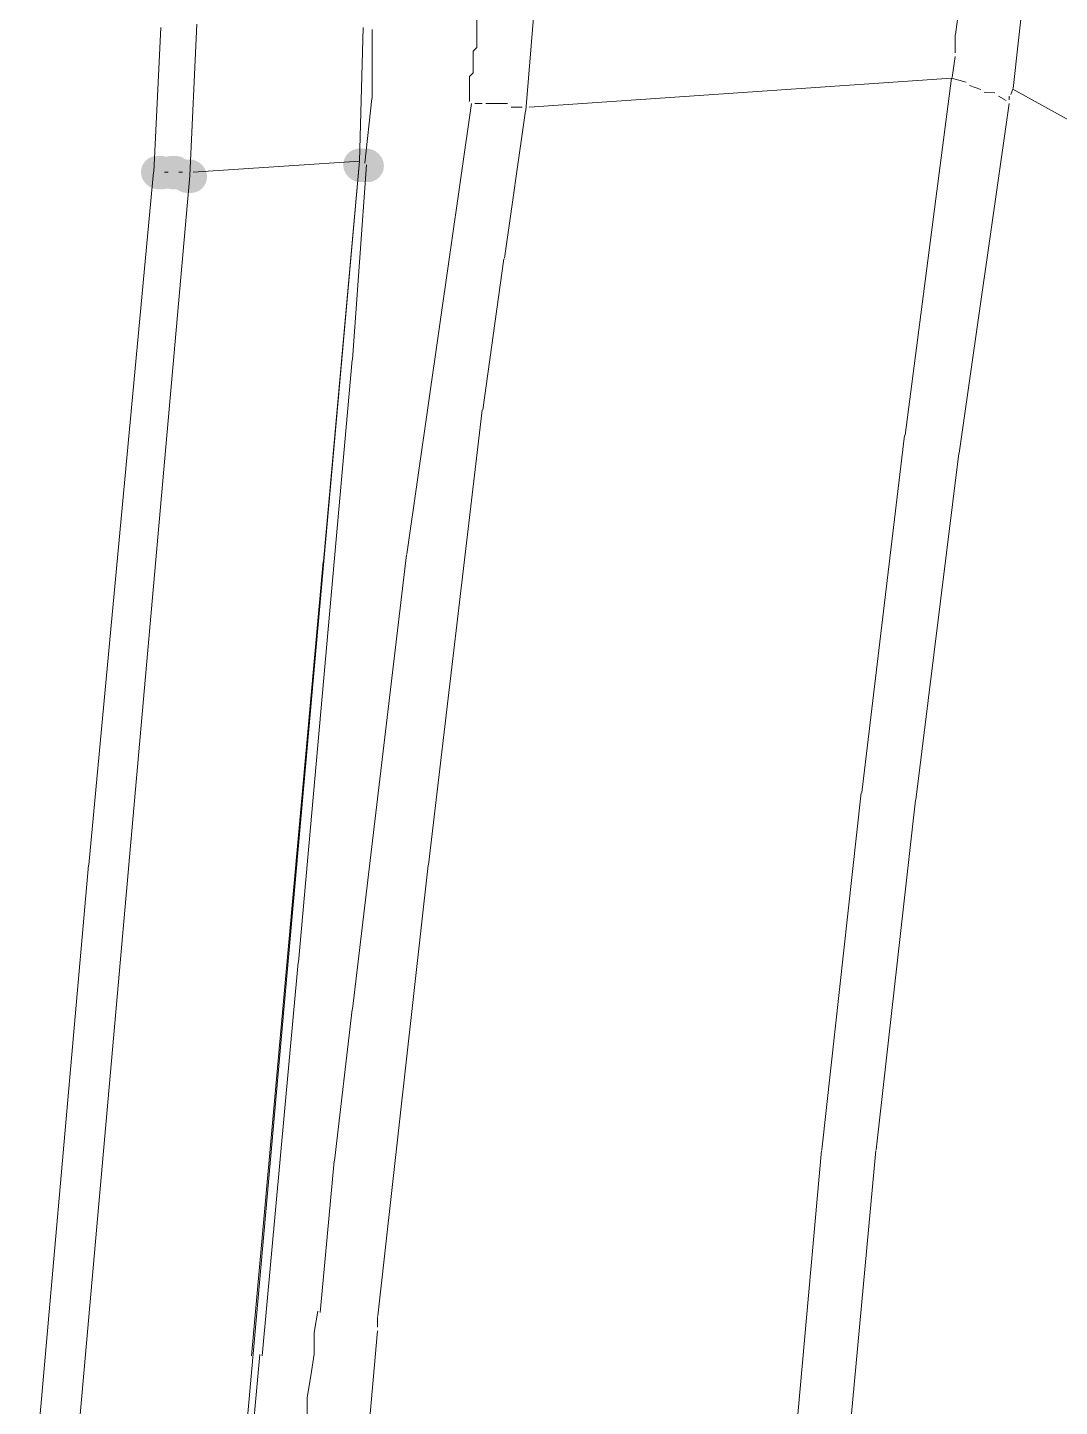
# Model space of a CAD drawing. Header units: millimetres. Extents: x 0 to 297, y 0 to 208.
# Drawn here: x 250.89 to 256.36, y 48.28 to 55.6 of the extents above; entities that cross this region are included whole.
import ezdxf

# ---------------------------------------------------------------- set-up
doc = ezdxf.new("R2010")
doc.units = ezdxf.units.MM

msp = doc.modelspace()

# ---------------------------------------------------------------- hatches: boundary and pattern name
h = msp.add_hatch(color=7)
h.dxf.hatch_style = 2
h.paths.add_polyline_path([(252.715536, 55.695267), (252.715536, 55.522758)])
h = msp.add_hatch(color=7)
h.dxf.hatch_style = 2
h.paths.add_polyline_path([(252.715536, 55.311797), (252.715536, 55.139289)])
h = msp.add_hatch(color=7)
edge = h.paths.add_edge_path(flags=0)
edge.add_spline(control_points=[(251.633998, 54.895474), (251.599389, 54.92792), (251.544526, 54.926151), (251.51208, 54.891541), (251.479634, 54.856932), (251.481404, 54.802069), (251.516013, 54.769623), (251.516013, 54.769623), (251.521657, 54.764331), (251.521657, 54.764331), (251.556266, 54.731885), (251.61113, 54.733655), (251.643576, 54.768264), (251.676022, 54.802873), (251.674252, 54.857737), (251.639643, 54.890183), (251.639643, 54.890183), (251.633998, 54.895474), (251.633998, 54.895474)], knot_values=[0, 0, 0, 0, 1, 1, 1, 2, 2, 2, 3, 3, 3, 4, 4, 4, 5, 5, 5, 6, 6, 6, 6], degree=3, periodic=1)
h = msp.add_hatch(color=7)
edge = h.paths.add_edge_path(flags=0)
edge.add_spline(control_points=[(251.655399, 54.89354), (251.621854, 54.927085), (251.566962, 54.927085), (251.533417, 54.89354), (251.499872, 54.859995), (251.499872, 54.805103), (251.533417, 54.771558), (251.533417, 54.771558), (251.538709, 54.766266), (251.538709, 54.766266), (251.572254, 54.732721), (251.627146, 54.732721), (251.660691, 54.766266), (251.694236, 54.799811), (251.694236, 54.854703), (251.660691, 54.888248), (251.660691, 54.888248), (251.655399, 54.89354), (251.655399, 54.89354)], knot_values=[0, 0, 0, 0, 1, 1, 1, 2, 2, 2, 3, 3, 3, 4, 4, 4, 5, 5, 5, 6, 6, 6, 6], degree=3, periodic=1)
h = msp.add_hatch(color=7)
edge = h.paths.add_edge_path(flags=0)
edge.add_spline(control_points=[(251.712902, 54.89354), (251.679357, 54.927085), (251.624465, 54.927085), (251.59092, 54.89354), (251.557375, 54.859995), (251.557375, 54.805103), (251.59092, 54.771558), (251.59092, 54.771558), (251.596212, 54.766266), (251.596212, 54.766266), (251.629757, 54.732721), (251.684649, 54.732721), (251.718194, 54.766266), (251.751739, 54.799811), (251.751739, 54.854703), (251.718194, 54.888248), (251.718194, 54.888248), (251.712902, 54.89354), (251.712902, 54.89354)], knot_values=[0, 0, 0, 0, 1, 1, 1, 2, 2, 2, 3, 3, 3, 4, 4, 4, 5, 5, 5, 6, 6, 6, 6], degree=3, periodic=1)
h = msp.add_hatch(color=7)
edge = h.paths.add_edge_path(flags=0)
edge.add_spline(control_points=[(251.729954, 54.895474), (251.695345, 54.92792), (251.640482, 54.926151), (251.608035, 54.891541), (251.575589, 54.856932), (251.577359, 54.802069), (251.611968, 54.769623), (251.611968, 54.769623), (251.617613, 54.764331), (251.617613, 54.764331), (251.652222, 54.731885), (251.707085, 54.733655), (251.739531, 54.768264), (251.771977, 54.802873), (251.770207, 54.857737), (251.735598, 54.890183), (251.735598, 54.890183), (251.729954, 54.895474), (251.729954, 54.895474)], knot_values=[0, 0, 0, 0, 1, 1, 1, 2, 2, 2, 3, 3, 3, 4, 4, 4, 5, 5, 5, 6, 6, 6, 6], degree=3, periodic=1)
h = msp.add_hatch(color=7)
edge = h.paths.add_edge_path(flags=0)
edge.add_spline(control_points=[(251.789455, 54.87449), (251.75591, 54.908035), (251.701018, 54.908035), (251.667473, 54.87449), (251.633928, 54.840945), (251.633928, 54.786053), (251.667473, 54.752508), (251.667473, 54.752508), (251.673117, 54.746863), (251.673117, 54.746863), (251.706662, 54.713318), (251.761554, 54.713318), (251.795099, 54.746863), (251.828644, 54.780408), (251.828644, 54.8353), (251.795099, 54.868845), (251.795099, 54.868845), (251.789455, 54.87449), (251.789455, 54.87449)], knot_values=[0, 0, 0, 0, 1, 1, 1, 2, 2, 2, 3, 3, 3, 4, 4, 4, 5, 5, 5, 6, 6, 6, 6], degree=3, periodic=1)
h = msp.add_hatch(color=7)
edge = h.paths.add_edge_path(flags=0)
edge.add_spline(control_points=[(251.808505, 54.87449), (251.77496, 54.908035), (251.720068, 54.908035), (251.686523, 54.87449), (251.652978, 54.840945), (251.652978, 54.786053), (251.686523, 54.752508), (251.686523, 54.752508), (251.692167, 54.746863), (251.692167, 54.746863), (251.725712, 54.713318), (251.780604, 54.713318), (251.814149, 54.746863), (251.847694, 54.780408), (251.847694, 54.8353), (251.814149, 54.868845), (251.814149, 54.868845), (251.808505, 54.87449), (251.808505, 54.87449)], knot_values=[0, 0, 0, 0, 1, 1, 1, 2, 2, 2, 3, 3, 3, 4, 4, 4, 5, 5, 5, 6, 6, 6, 6], degree=3, periodic=1)
h = msp.add_hatch(color=7)
edge = h.paths.add_edge_path(flags=0)
edge.add_spline(control_points=[(252.711434, 54.929994), (252.678988, 54.964603), (252.624125, 54.966373), (252.589516, 54.933927), (252.554906, 54.901481), (252.553137, 54.846618), (252.585583, 54.812009), (252.585583, 54.812009), (252.590874, 54.806364), (252.590874, 54.806364), (252.62332, 54.771755), (252.678184, 54.769985), (252.712793, 54.802431), (252.747402, 54.834877), (252.749172, 54.889741), (252.716726, 54.92435), (252.716726, 54.92435), (252.711434, 54.929994), (252.711434, 54.929994)], knot_values=[0, 0, 0, 0, 1, 1, 1, 2, 2, 2, 3, 3, 3, 4, 4, 4, 5, 5, 5, 6, 6, 6, 6], degree=3, periodic=1)
h = msp.add_hatch(color=7)
edge = h.paths.add_edge_path(flags=0)
edge.add_spline(control_points=[(252.728549, 54.931992), (252.695004, 54.965537), (252.640112, 54.965537), (252.606567, 54.931992), (252.573022, 54.898447), (252.573022, 54.843556), (252.606567, 54.810011), (252.606567, 54.810011), (252.612212, 54.804366), (252.612212, 54.804366), (252.645757, 54.770821), (252.700649, 54.770821), (252.734194, 54.804366), (252.767739, 54.837911), (252.767739, 54.892803), (252.734194, 54.926348), (252.734194, 54.926348), (252.728549, 54.931992), (252.728549, 54.931992)], knot_values=[0, 0, 0, 0, 1, 1, 1, 2, 2, 2, 3, 3, 3, 4, 4, 4, 5, 5, 5, 6, 6, 6, 6], degree=3, periodic=1)
h = msp.add_hatch(color=7)
edge = h.paths.add_edge_path(flags=0)
edge.add_spline(control_points=[(252.728549, 54.931992), (252.695004, 54.965537), (252.640112, 54.965537), (252.606567, 54.931992), (252.573022, 54.898447), (252.573022, 54.843556), (252.606567, 54.810011), (252.606567, 54.810011), (252.612212, 54.804366), (252.612212, 54.804366), (252.645757, 54.770821), (252.700649, 54.770821), (252.734194, 54.804366), (252.767739, 54.837911), (252.767739, 54.892803), (252.734194, 54.926348), (252.734194, 54.926348), (252.728549, 54.931992), (252.728549, 54.931992)], knot_values=[0, 0, 0, 0, 1, 1, 1, 2, 2, 2, 3, 3, 3, 4, 4, 4, 5, 5, 5, 6, 6, 6, 6], degree=3, periodic=1)
h = msp.add_hatch(color=7)
edge = h.paths.add_edge_path(flags=0)
edge.add_spline(control_points=[(252.747599, 54.931992), (252.714054, 54.965537), (252.659162, 54.965537), (252.625617, 54.931992), (252.592072, 54.898447), (252.592072, 54.843556), (252.625617, 54.810011), (252.625617, 54.810011), (252.631262, 54.804366), (252.631262, 54.804366), (252.664807, 54.770821), (252.719699, 54.770821), (252.753244, 54.804366), (252.786789, 54.837911), (252.786789, 54.892803), (252.753244, 54.926348), (252.753244, 54.926348), (252.747599, 54.931992), (252.747599, 54.931992)], knot_values=[0, 0, 0, 0, 1, 1, 1, 2, 2, 2, 3, 3, 3, 4, 4, 4, 5, 5, 5, 6, 6, 6, 6], degree=3, periodic=1)
h = msp.add_hatch(color=7)
edge = h.paths.add_edge_path(flags=0)
edge.add_spline(control_points=[(252.747599, 54.931992), (252.714054, 54.965537), (252.659162, 54.965537), (252.625617, 54.931992), (252.592072, 54.898447), (252.592072, 54.843556), (252.625617, 54.810011), (252.625617, 54.810011), (252.631262, 54.804366), (252.631262, 54.804366), (252.664807, 54.770821), (252.719699, 54.770821), (252.753244, 54.804366), (252.786789, 54.837911), (252.786789, 54.892803), (252.753244, 54.926348), (252.753244, 54.926348), (252.747599, 54.931992), (252.747599, 54.931992)], knot_values=[0, 0, 0, 0, 1, 1, 1, 2, 2, 2, 3, 3, 3, 4, 4, 4, 5, 5, 5, 6, 6, 6, 6], degree=3, periodic=1)
h = msp.add_hatch(color=7)
edge = h.paths.add_edge_path(flags=0)
edge.add_spline(control_points=[(252.747599, 54.931992), (252.714054, 54.965537), (252.659162, 54.965537), (252.625617, 54.931992), (252.592072, 54.898447), (252.592072, 54.843556), (252.625617, 54.810011), (252.625617, 54.810011), (252.631262, 54.804366), (252.631262, 54.804366), (252.664807, 54.770821), (252.719699, 54.770821), (252.753244, 54.804366), (252.786789, 54.837911), (252.786789, 54.892803), (252.753244, 54.926348), (252.753244, 54.926348), (252.747599, 54.931992), (252.747599, 54.931992)], knot_values=[0, 0, 0, 0, 1, 1, 1, 2, 2, 2, 3, 3, 3, 4, 4, 4, 5, 5, 5, 6, 6, 6, 6], degree=3, periodic=1)
h = msp.add_hatch(color=7)
edge = h.paths.add_edge_path(flags=0)
edge.add_spline(control_points=[(252.747599, 54.931992), (252.714054, 54.965537), (252.659162, 54.965537), (252.625617, 54.931992), (252.592072, 54.898447), (252.592072, 54.843556), (252.625617, 54.810011), (252.625617, 54.810011), (252.631262, 54.804366), (252.631262, 54.804366), (252.664807, 54.770821), (252.719699, 54.770821), (252.753244, 54.804366), (252.786789, 54.837911), (252.786789, 54.892803), (252.753244, 54.926348), (252.753244, 54.926348), (252.747599, 54.931992), (252.747599, 54.931992)], knot_values=[0, 0, 0, 0, 1, 1, 1, 2, 2, 2, 3, 3, 3, 4, 4, 4, 5, 5, 5, 6, 6, 6, 6], degree=3, periodic=1)
h = msp.add_hatch(color=7)
edge = h.paths.add_edge_path(flags=0)
edge.add_spline(control_points=[(252.747599, 54.931992), (252.714054, 54.965537), (252.659162, 54.965537), (252.625617, 54.931992), (252.592072, 54.898447), (252.592072, 54.843556), (252.625617, 54.810011), (252.625617, 54.810011), (252.631262, 54.804366), (252.631262, 54.804366), (252.664807, 54.770821), (252.719699, 54.770821), (252.753244, 54.804366), (252.786789, 54.837911), (252.786789, 54.892803), (252.753244, 54.926348), (252.753244, 54.926348), (252.747599, 54.931992), (252.747599, 54.931992)], knot_values=[0, 0, 0, 0, 1, 1, 1, 2, 2, 2, 3, 3, 3, 4, 4, 4, 5, 5, 5, 6, 6, 6, 6], degree=3, periodic=1)
h = msp.add_hatch(color=7)
edge = h.paths.add_edge_path(flags=0)
edge.add_spline(control_points=[(252.747599, 54.931992), (252.714054, 54.965537), (252.659162, 54.965537), (252.625617, 54.931992), (252.592072, 54.898447), (252.592072, 54.843556), (252.625617, 54.810011), (252.625617, 54.810011), (252.631262, 54.804366), (252.631262, 54.804366), (252.664807, 54.770821), (252.719699, 54.770821), (252.753244, 54.804366), (252.786789, 54.837911), (252.786789, 54.892803), (252.753244, 54.926348), (252.753244, 54.926348), (252.747599, 54.931992), (252.747599, 54.931992)], knot_values=[0, 0, 0, 0, 1, 1, 1, 2, 2, 2, 3, 3, 3, 4, 4, 4, 5, 5, 5, 6, 6, 6, 6], degree=3, periodic=1)

# ---------------------------------------------------------------- linework, layer by layer
at = {"color": 7, "lineweight": 15}
for points in [[(253.587603, 55.848549), (253.531511, 55.160279)], [(256.174875, 55.791046), (256.119489, 55.275638)], [(253.271161, 55.494007), (253.271161, 55.513057), (253.271161, 55.532107), (253.271161, 55.55151), (253.271161, 55.57056), (253.271161, 55.58961), (253.271161, 55.609013), (253.271161, 55.628063), (253.271161, 55.647113), (253.271161, 55.666515), (253.271161, 55.685565), (253.290211, 55.685565)], [(255.829858, 55.69509), (255.813278, 55.563857)], [(251.594408, 55.599488), (251.557014, 54.833607)], [(251.785967, 55.618538), (251.748572, 54.814557)], [(252.667558, 55.599488), (252.648861, 54.890757)], [(252.715536, 55.225543), (252.715536, 55.58961)], [(253.233061, 55.206493), (253.233061, 55.244593), (253.233061, 55.263996), (253.233061, 55.283046), (253.233061, 55.302096), (253.233061, 55.340549), (253.252111, 55.359599), (253.252111, 55.379001), (253.252111, 55.398051), (253.252111, 55.436504), (253.252111, 55.455554), (253.252111, 55.474604), (253.271161, 55.494007)], [(255.810808, 55.561035), (255.810808, 55.465079)], [(255.810808, 55.446029), (255.794581, 55.334199)], [(255.791406, 55.331024), (253.54915, 55.177565)], [(255.791406, 55.331024), (255.544814, 53.436254)], [(255.791406, 55.331024), (255.869369, 55.310563)], [(255.887361, 55.292571), (255.946981, 55.271404)], [(256.117372, 55.273521), (256.106789, 55.243888)], [(256.117372, 55.273521), (258.687711, 53.852885)], [(252.677083, 54.880526), (252.713419, 55.223426)], [(253.242586, 55.196968), (252.900392, 52.804076)], [(253.300089, 55.196968), (253.261636, 55.196968)], [(253.376642, 55.196968), (253.319139, 55.196968)], [(253.376642, 55.196968), (253.43485, 55.196263)], [(256.097969, 55.196968), (255.832681, 53.340651)], [(255.963914, 55.254471), (256.022122, 55.253765)], [(256.040467, 55.235068), (256.082094, 55.212843)], [(256.097969, 55.235068), (256.097969, 55.216018)], [(253.5301, 55.158515), (253.417564, 54.375349)], [(253.453194, 55.177565), (253.511403, 55.177213)], [(251.555956, 54.832549), (251.212703, 51.15484)], [(252.648508, 54.890051), (251.365808, 40.498482)], [(251.632508, 54.832549), (251.613458, 54.832549)], [(251.709061, 54.832549), (251.690011, 54.832549)], [(252.648508, 54.890051), (251.766564, 54.832549)], [(252.648508, 54.890051), (252.458361, 52.764565)], [(252.686608, 54.871001), (252.611467, 53.837363)], [(251.747514, 54.813499), (251.423311, 51.135438)], [(253.415094, 54.372879), (253.302558, 53.570663)], [(252.610056, 53.835951), (252.324306, 50.637315)], [(253.300089, 53.56784), (253.014692, 51.155193)], [(255.542344, 53.433785), (255.314803, 51.538663)], [(255.829858, 53.337829), (255.602317, 51.50021)], [(252.897569, 52.801254), (252.612172, 50.388607)], [(252.456597, 52.762801), (252.075244, 48.548165)], [(255.312333, 51.536193), (255.103489, 49.641071)], [(255.599847, 51.498093), (255.391003, 49.641071)], [(251.210939, 51.153076), (250.886736, 47.475015)], [(251.4219, 51.133674), (251.097697, 47.455613)], [(253.012575, 51.153076), (252.746228, 48.759479)], [(252.322542, 50.635551), (252.132747, 48.548165)], [(252.610056, 50.38649), (252.516569, 49.583568)], [(255.101372, 49.638954), (254.930628, 47.743126)], [(255.388886, 49.638954), (255.218142, 47.781579)], [(252.5141, 49.581451), (252.439311, 48.778176)], [(252.428022, 48.785938), (252.408619, 48.670932), (252.408619, 48.555926), (252.389569, 48.440921), (252.370519, 48.325915), (252.370519, 48.21091), (252.351117, 48.095904), (252.351117, 47.980899), (252.332067, 47.846843), (252.332067, 47.731838), (252.313017, 47.616832), (252.313017, 47.501826), (252.293614, 47.386821)], [(252.744111, 48.757363), (252.744111, 48.69986)], [(252.744111, 48.680457), (252.554317, 46.535921)], [(252.025503, 47.521229), (252.119694, 48.554163)]]:
    msp.add_lwpolyline(points, dxfattribs=at)

doc.saveas('drawing.dxf')
